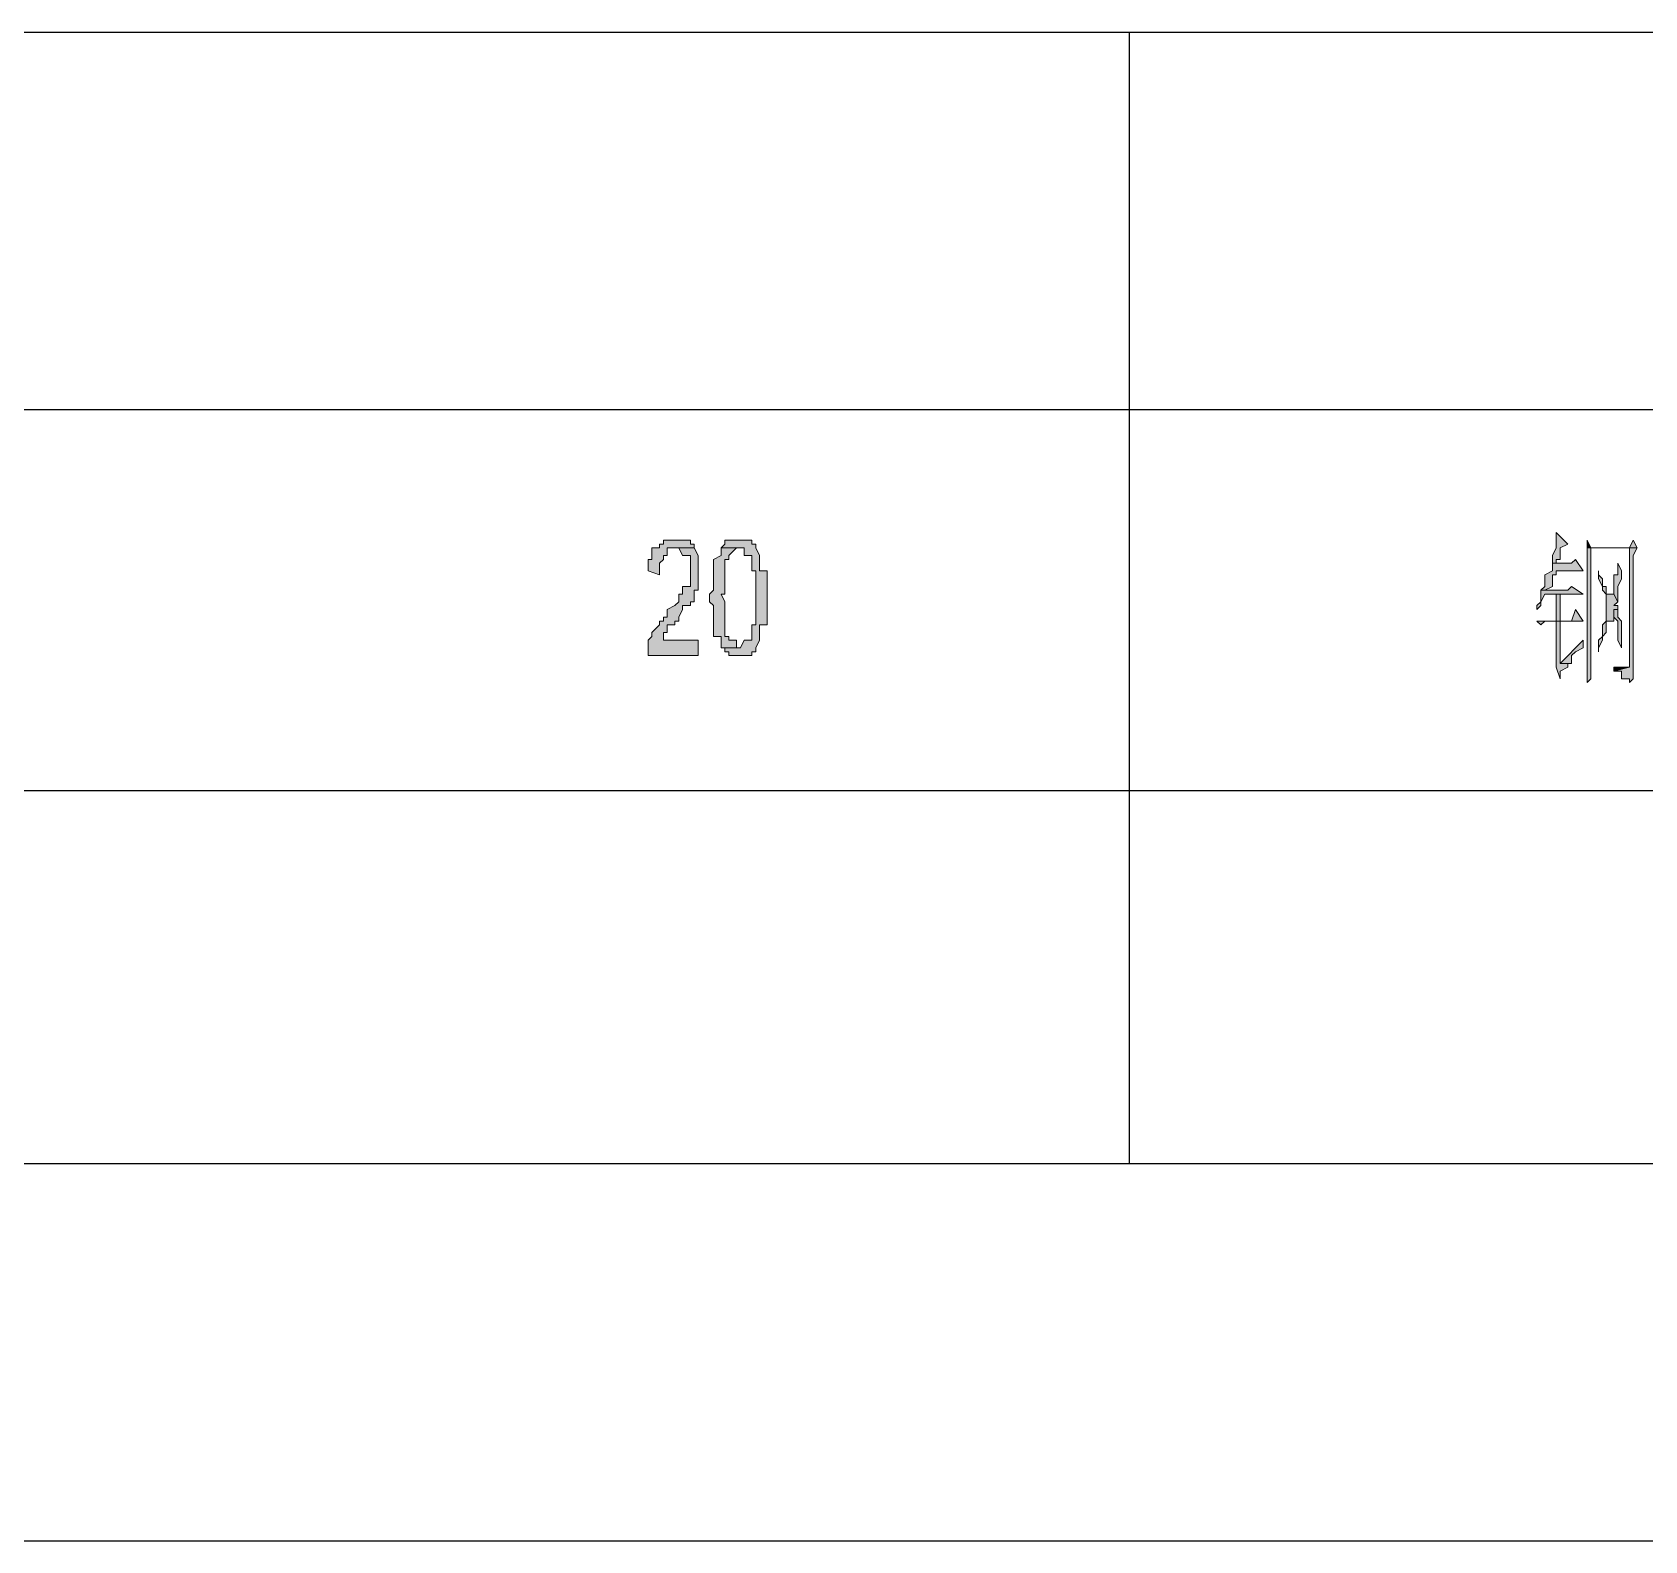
# Model space of a CAD drawing. Header units: millimetres. Extents: x 20 to 821, y 1 to 1134.
# Drawn here: x 671.9 to 747.4, y 830.1 to 900.7 of the extents above; entities that cross this region are included whole.
import ezdxf

# ---------------------------------------------------------------- set-up
doc = ezdxf.new("R2010")
doc.units = ezdxf.units.MM
doc.layers.add('1', color=7, linetype='Continuous')

msp = doc.modelspace()

# ---------------------------------------------------------------- hatches: boundary and pattern name
h = msp.add_hatch(color=0)
h.dxf.hatch_style = 2
h.paths.add_polyline_path([(743.22, 877.281732), (743.22, 876.561732), (743.04, 876.201732), (743.04, 875.841732), (743.22, 875.841732), (743.22, 876.021732), (743.4, 876.021732), (743.4, 876.561732), (743.76, 876.741732)])
h = msp.add_hatch(color=0)
h.dxf.hatch_style = 2
h.paths.add_polyline_path([(702, 876.921732), (701.46, 876.921732), (701.46, 876.741732), (701.28, 876.741732), (701.28, 876.561732), (700.92, 876.561732), (700.92, 876.201732), (700.92, 876.021732), (700.74, 876.021732), (700.74, 875.481732), (701.28, 875.301732), (701.28, 875.841732), (701.46, 876.021732), (701.46, 876.201732), (701.64, 876.201732), (701.64, 876.561732), (702.9, 876.561732), (702.9, 876.741732), (702.72, 876.741732), (702.72, 876.921732)])
h = msp.add_hatch(color=0)
h.dxf.hatch_style = 2
h.paths.add_polyline_path([(702.9, 876.561732), (702, 876.561732), (702.18, 876.561732), (702.36, 876.201732), (702.72, 876.201732), (702.72, 876.021732), (702.72, 874.761732), (702.36, 874.761732), (702.36, 874.401732), (702.18, 874.401732), (702.18, 874.041732), (702, 873.861732), (701.64, 873.681732), (701.64, 873.321732), (701.46, 873.321732), (701.46, 873.141732), (701.28, 873.141732), (701.28, 872.961732), (700.92, 872.601732), (700.92, 872.421732), (700.74, 872.241732), (700.74, 871.521732), (703.08, 871.521732), (703.08, 872.241732), (701.46, 872.241732), (701.46, 872.601732), (701.64, 872.601732), (701.64, 872.961732), (702, 872.961732), (702, 873.141732), (702.18, 873.141732), (702.18, 873.321732), (702.36, 873.681732), (702.36, 873.861732), (702.72, 873.861732), (702.72, 874.041732), (702.9, 874.041732), (702.9, 874.581732), (703.08, 874.581732), (703.08, 876.201732)])
h = msp.add_hatch(color=0)
h.dxf.hatch_style = 2
h.paths.add_polyline_path([(704.16, 876.561732), (704.16, 876.201732), (703.8, 876.021732), (703.8, 874.581732), (703.62, 874.401732), (703.62, 874.041732), (703.8, 873.861732), (703.8, 872.601732), (703.8, 872.421732), (704.16, 872.421732), (704.16, 872.241732), (704.16, 871.881732), (705.06, 871.881732), (704.88, 871.881732), (704.88, 872.241732), (704.52, 872.241732), (704.52, 872.421732), (704.34, 872.421732), (704.34, 872.601732), (704.34, 874.041732), (704.16, 874.401732), (704.34, 874.401732), (704.34, 874.581732), (704.34, 876.021732), (704.52, 876.021732), (704.52, 876.201732), (704.88, 876.561732), (705.06, 876.561732)])
h = msp.add_hatch(color=0)
h.dxf.hatch_style = 2
h.paths.add_polyline_path([(705.06, 876.921732), (704.34, 876.921732), (704.34, 876.741732), (704.16, 876.561732), (705.24, 876.561732), (705.24, 876.201732), (705.6, 876.201732), (705.6, 876.021732), (705.6, 875.481732), (705.78, 875.481732), (705.78, 875.301732), (705.78, 875.121732), (705.78, 872.961732), (705.6, 872.961732), (705.6, 872.241732), (705.24, 872.241732), (705.06, 871.881732), (704.16, 871.881732), (704.34, 871.881732), (704.34, 871.701732), (704.52, 871.701732), (704.52, 871.521732), (704.88, 871.521732), (705.6, 871.521732), (705.6, 871.701732), (705.78, 871.701732), (705.78, 871.881732), (705.96, 872.241732), (705.96, 872.961732), (706.32, 872.961732), (706.32, 875.481732), (705.96, 875.481732), (705.96, 876.201732), (705.78, 876.561732), (705.78, 876.741732), (705.6, 876.741732), (705.6, 876.921732), (705.24, 876.921732)])
h = msp.add_hatch(color=0)
h.dxf.hatch_style = 2
h.paths.add_polyline_path([(744.66, 876.921732), (744.66, 876.561732), (744.84, 876.561732)])
h = msp.add_hatch(color=0)
h.dxf.hatch_style = 2
h.paths.add_polyline_path([(746.82, 876.921732), (746.64, 876.561732), (744.66, 876.561732), (744.66, 876.201732), (744.66, 872.601732), (744.66, 872.421732), (744.66, 870.261732), (744.84, 870.441732), (744.84, 876.561732), (746.64, 876.561732), (747, 876.561732)])
h = msp.add_hatch(color=0)
h.dxf.hatch_style = 2
h.paths.add_polyline_path([(747, 876.561732), (746.64, 876.561732), (746.64, 870.981732), (745.92, 870.801732), (746.28, 870.801732), (746.28, 870.441732), (746.64, 870.441732), (746.64, 870.261732), (746.82, 870.441732), (746.82, 876.201732)])
h = msp.add_hatch(color=0)
h.dxf.hatch_style = 2
h.paths.add_polyline_path([(744.12, 876.021732), (743.94, 875.841732), (743.04, 875.841732), (743.04, 875.481732), (742.68, 875.301732), (742.68, 874.761732), (742.5, 874.581732), (742.68, 874.581732), (743.04, 874.761732), (743.04, 875.301732), (743.22, 875.301732), (743.22, 875.481732), (744.48, 875.481732)])
h = msp.add_hatch(color=0)
h.dxf.hatch_style = 2
h.paths.add_polyline_path([(746.1, 875.841732), (746.1, 875.301732), (745.92, 875.301732), (745.92, 874.401732), (746.1, 874.041732), (746.1, 874.761732), (746.28, 875.121732), (746.28, 875.481732)])
h = msp.add_hatch(color=0)
h.dxf.hatch_style = 2
h.paths.add_polyline_path([(745.2, 875.481732), (745.2, 875.121732), (745.38, 874.761732), (745.38, 874.581732), (745.56, 874.401732), (745.56, 873.141732), (745.38, 872.961732), (745.38, 872.421732), (745.2, 872.241732), (745.2, 871.881732), (745.2, 871.701732), (745.2, 871.881732), (745.38, 872.241732), (745.38, 872.421732), (745.56, 872.601732), (745.56, 873.141732), (745.92, 873.141732), (745.92, 873.681732), (746.1, 873.681732), (746.1, 873.861732), (745.92, 873.861732), (746.1, 874.041732), (745.92, 874.401732), (745.56, 874.401732), (745.56, 874.581732), (745.56, 874.761732), (745.38, 874.761732), (745.38, 875.121732), (745.2, 875.301732)])
h = msp.add_hatch(color=0)
h.dxf.hatch_style = 2
h.paths.add_polyline_path([(743.94, 874.761732), (743.76, 874.581732), (742.5, 874.581732), (742.5, 874.401732), (742.5, 874.041732), (742.32, 873.861732), (742.32, 873.681732), (742.5, 873.861732), (742.5, 874.041732), (742.68, 874.401732), (744.48, 874.401732)])
h = msp.add_hatch(color=0)
h.dxf.hatch_style = 2
h.paths.add_polyline_path([(743.22, 873.141732), (743.4, 873.141732), (743.4, 874.401732), (743.22, 874.401732)])
h = msp.add_hatch(color=0)
h.dxf.hatch_style = 2
h.paths.add_polyline_path([(744.12, 873.681732), (743.94, 873.141732), (742.32, 873.141732), (742.5, 872.961732), (742.68, 873.141732), (744.48, 873.141732)])
h = msp.add_hatch(color=0)
h.dxf.hatch_style = 2
h.paths.add_polyline_path([(746.1, 873.681732), (745.92, 873.681732), (745.92, 873.321732), (746.1, 873.141732), (746.1, 872.241732), (746.28, 871.881732), (746.28, 873.141732), (746.1, 873.321732)])
h = msp.add_hatch(color=0)
h.dxf.hatch_style = 2
h.paths.add_polyline_path([(743.4, 873.141732), (743.22, 873.141732), (743.22, 871.521732), (743.22, 870.981732), (743.4, 870.441732), (743.4, 870.801732), (743.76, 870.981732), (743.76, 871.161732), (743.94, 871.161732), (743.4, 871.161732)])
h = msp.add_hatch(color=0)
h.dxf.hatch_style = 2
h.paths.add_polyline_path([(744.48, 872.241732), (743.4, 871.161732), (743.94, 871.161732), (743.94, 871.521732), (744.12, 871.701732), (744.48, 871.881732)])
h = msp.add_hatch(color=0)
h.dxf.hatch_style = 2
h.paths.add_polyline_path([(745.92, 870.981732), (745.92, 870.801732), (746.64, 870.981732)])

# ---------------------------------------------------------------- linework, layer by layer
at = {"layer": '1', "color": 0, "lineweight": 25}
for points in [[(607.32, 900.681732), (821.16, 900.681732)], [(723.24, 900.681732), (723.24, 847.761732)], [(557.64, 883.041732), (821.16, 883.041732)], [(607.32, 865.221732), (821.16, 865.221732)], [(557.64, 847.761732), (821.16, 847.761732)], [(557.64, 830.121732), (821.16, 830.121732)]]:
    msp.add_lwpolyline(points, dxfattribs=at)
at = {"layer": '1', "color": 0, "lineweight": 5}
for points in [[(743.22, 877.281732), (743.22, 876.561732), (743.04, 876.201732), (743.04, 875.841732), (743.22, 875.841732), (743.22, 876.021732), (743.4, 876.021732), (743.4, 876.561732), (743.76, 876.741732), (743.22, 877.281732)], [(702, 876.921732), (701.46, 876.921732), (701.46, 876.741732), (701.28, 876.741732), (701.28, 876.561732), (700.92, 876.561732), (700.92, 876.201732), (700.92, 876.021732), (700.74, 876.021732), (700.74, 875.481732), (701.28, 875.301732), (701.28, 875.841732), (701.46, 876.021732), (701.46, 876.201732), (701.64, 876.201732), (701.64, 876.561732), (702.9, 876.561732), (702.9, 876.741732), (702.72, 876.741732), (702.72, 876.921732), (702, 876.921732)], [(702.9, 876.561732), (702, 876.561732), (702.18, 876.561732), (702.36, 876.201732), (702.72, 876.201732), (702.72, 876.021732), (702.72, 874.761732), (702.36, 874.761732), (702.36, 874.401732), (702.18, 874.401732), (702.18, 874.041732), (702, 873.861732), (702, 873.861732), (701.64, 873.681732), (701.64, 873.321732), (701.46, 873.321732), (701.46, 873.141732), (701.28, 873.141732), (701.28, 872.961732), (700.92, 872.601732), (700.92, 872.421732), (700.74, 872.241732), (700.74, 871.521732), (703.08, 871.521732), (703.08, 872.241732), (701.46, 872.241732), (701.46, 872.601732), (701.64, 872.601732), (701.64, 872.961732), (702, 872.961732), (702, 873.141732), (702.18, 873.141732), (702.18, 873.321732), (702.36, 873.681732), (702.36, 873.861732), (702.72, 873.861732), (702.72, 874.041732), (702.9, 874.041732), (702.9, 874.581732), (703.08, 874.581732), (703.08, 876.201732), (702.9, 876.561732)], [(704.16, 876.561732), (704.16, 876.201732), (703.8, 876.021732), (703.8, 874.581732), (703.62, 874.401732), (703.62, 874.041732), (703.8, 873.861732), (703.8, 872.601732), (703.8, 872.421732), (704.16, 872.421732), (704.16, 872.241732), (704.16, 871.881732), (705.06, 871.881732), (704.88, 871.881732), (704.88, 872.241732), (704.52, 872.241732), (704.52, 872.421732), (704.34, 872.421732), (704.34, 872.601732), (704.34, 874.041732), (704.16, 874.401732), (704.34, 874.401732), (704.34, 874.581732), (704.34, 876.021732), (704.52, 876.021732), (704.52, 876.201732), (704.88, 876.561732), (705.06, 876.561732), (704.16, 876.561732)], [(705.06, 876.921732), (704.34, 876.921732), (704.34, 876.741732), (704.16, 876.561732), (705.24, 876.561732), (705.24, 876.201732), (705.6, 876.201732), (705.6, 876.021732), (705.6, 875.481732), (705.78, 875.481732), (705.78, 875.301732), (705.78, 875.121732), (705.78, 872.961732), (705.6, 872.961732), (705.6, 872.241732), (705.24, 872.241732), (705.06, 871.881732), (704.16, 871.881732), (704.34, 871.881732), (704.34, 871.701732), (704.52, 871.701732), (704.52, 871.521732), (704.88, 871.521732), (705.6, 871.521732), (705.6, 871.701732), (705.78, 871.701732), (705.78, 871.881732), (705.96, 872.241732), (705.96, 872.961732), (706.32, 872.961732), (706.32, 875.481732), (705.96, 875.481732), (705.96, 876.201732), (705.78, 876.561732), (705.78, 876.741732), (705.6, 876.741732), (705.6, 876.921732), (705.24, 876.921732), (705.06, 876.921732)], [(744.66, 876.921732), (744.66, 876.561732), (744.84, 876.561732), (744.66, 876.921732)], [(746.82, 876.921732), (746.64, 876.561732), (744.66, 876.561732), (744.66, 876.201732), (744.66, 872.601732), (744.66, 872.421732), (744.66, 870.261732), (744.84, 870.441732), (744.84, 876.561732), (746.64, 876.561732), (747, 876.561732), (746.82, 876.921732)], [(747, 876.561732), (746.64, 876.561732), (746.64, 870.981732), (745.92, 870.801732), (746.28, 870.801732), (746.28, 870.441732), (746.64, 870.441732), (746.64, 870.261732), (746.82, 870.441732), (746.82, 876.201732), (747, 876.561732)], [(744.12, 876.021732), (743.94, 875.841732), (743.04, 875.841732), (743.04, 875.481732), (742.68, 875.301732), (742.68, 874.761732), (742.5, 874.581732), (742.68, 874.581732), (743.04, 874.761732), (743.04, 875.301732), (743.22, 875.301732), (743.22, 875.481732), (744.48, 875.481732), (744.12, 876.021732)], [(746.1, 875.841732), (746.1, 875.301732), (745.92, 875.301732), (745.92, 874.401732), (746.1, 874.041732), (746.1, 874.761732), (746.28, 875.121732), (746.28, 875.481732), (746.1, 875.841732)], [(745.2, 875.481732), (745.2, 875.121732), (745.38, 874.761732), (745.38, 874.581732), (745.56, 874.401732), (745.56, 873.141732), (745.38, 872.961732), (745.38, 872.421732), (745.2, 872.241732), (745.2, 871.881732), (745.2, 871.881732), (745.2, 871.701732), (745.2, 871.881732), (745.38, 872.241732), (745.38, 872.421732), (745.56, 872.601732), (745.56, 873.141732), (745.92, 873.141732), (745.92, 873.681732), (746.1, 873.681732), (746.1, 873.861732), (745.92, 873.861732), (746.1, 874.041732), (745.92, 874.401732), (745.56, 874.401732), (745.56, 874.581732), (745.56, 874.761732), (745.38, 874.761732), (745.38, 875.121732), (745.2, 875.301732), (745.2, 875.481732)], [(743.94, 874.761732), (743.76, 874.581732), (742.5, 874.581732), (742.5, 874.401732), (742.5, 874.041732), (742.32, 873.861732), (742.32, 873.681732), (742.5, 873.861732), (742.5, 874.041732), (742.68, 874.401732), (744.48, 874.401732), (743.94, 874.761732)], [(743.22, 873.141732), (743.4, 873.141732), (743.4, 874.401732), (743.22, 874.401732), (743.22, 873.141732)], [(744.12, 873.681732), (743.94, 873.141732), (742.32, 873.141732), (742.5, 872.961732), (742.68, 873.141732), (744.48, 873.141732), (744.12, 873.681732)], [(746.1, 873.681732), (745.92, 873.681732), (745.92, 873.321732), (746.1, 873.141732), (746.1, 872.241732), (746.28, 871.881732), (746.28, 873.141732), (746.1, 873.321732), (746.1, 873.681732)], [(743.4, 873.141732), (743.22, 873.141732), (743.22, 871.521732), (743.22, 870.981732), (743.4, 870.441732), (743.4, 870.801732), (743.76, 870.981732), (743.76, 871.161732), (743.94, 871.161732), (743.4, 871.161732), (743.4, 873.141732)], [(744.48, 872.241732), (743.4, 871.161732), (743.94, 871.161732), (743.94, 871.521732), (744.12, 871.701732), (744.48, 871.881732), (744.48, 872.241732)], [(745.92, 870.981732), (745.92, 870.801732), (746.64, 870.981732), (745.92, 870.981732)]]:
    msp.add_lwpolyline(points, dxfattribs=at)

doc.saveas('drawing.dxf')
